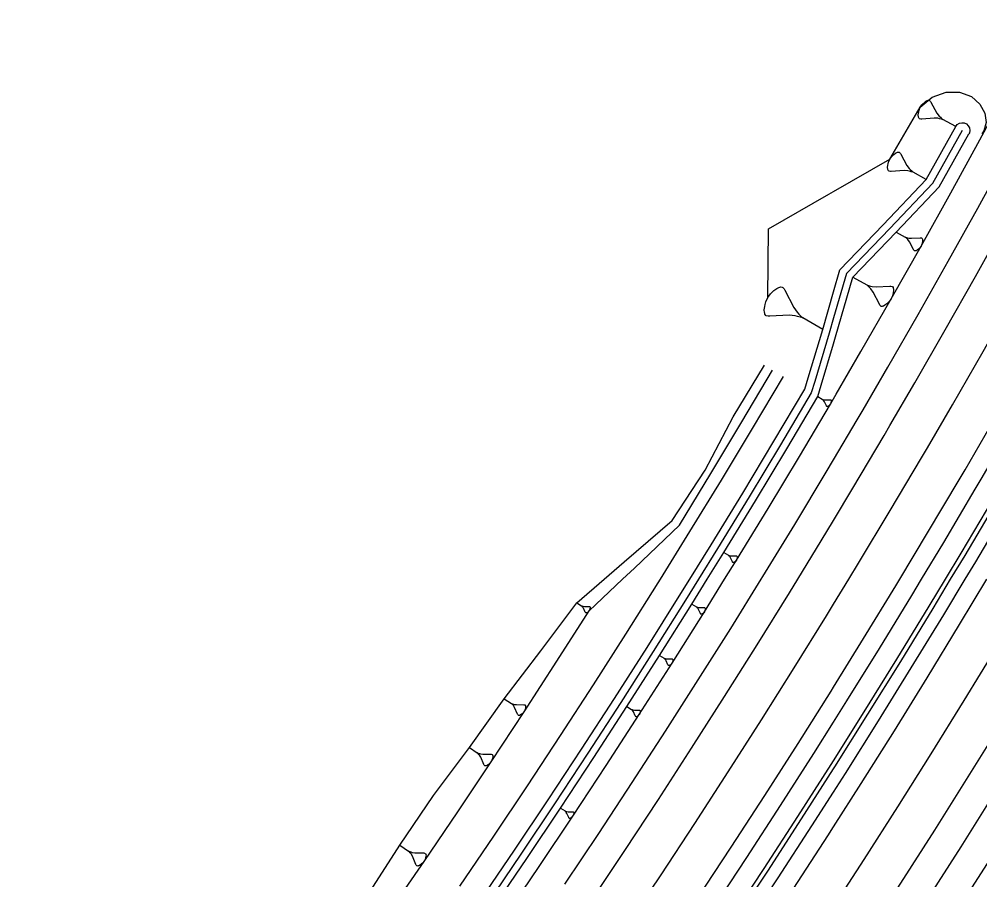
# Model space of a CAD drawing. Extents: x 386614 to 387594, y 803230 to 804419.
# Drawn here: x 387034.6 to 387111.8, y 803675.8 to 803745 of the extents above; entities that cross this region are included whole.
import ezdxf

# ---------------------------------------------------------------- set-up
doc = ezdxf.new("R2010")
doc.units = 0
doc.layers.get('0').update_dxf_attribs({"linetype": 'CONTINUOUS'})

msp = doc.modelspace()

# ---------------------------------------------------------------- linework, layer by layer
at = {"color": 7}
for p, q in [((387106.9581, 803737.9015), (387107.0999, 803738.092)), ((387107.0999, 803738.092), (387107.1935, 803738.1939)), ((387107.1935, 803738.1939), (387107.2711, 803738.2664)), ((387107.2711, 803738.2664), (387107.4103, 803738.3818)), ((387107.4103, 803738.3818), (387107.5174, 803738.4382)), ((387107.5174, 803738.4382), (387107.563, 803738.4517)), ((387107.563, 803738.4517), (387107.6085, 803738.4651)), ((387107.6085, 803738.4651), (387107.6835, 803738.4626)), ((387107.6835, 803738.4626), (387107.713, 803738.4465)), ((387107.713, 803738.4465), (387107.7855, 803738.3689)), ((387107.7855, 803738.3689), (387107.8285, 803738.3074)), ((387107.8285, 803738.3074), (387108.3094, 803737.4344)), ((387106.8009, 803737.2608), (387106.8221, 803737.4404)), ((387106.8118, 803737.1403), (387106.8009, 803737.2608)), ((387106.8221, 803737.4404), (387106.8407, 803737.5449)), ((387106.8407, 803737.5449), (387106.8754, 803737.679)), ((387106.8754, 803737.679), (387106.9581, 803737.9015)), ((387108.3094, 803737.4344), (387108.4812, 803737.1882)), ((387106.8253, 803737.0947), (387106.8118, 803737.1403)), ((387106.8387, 803737.0492), (387106.8253, 803737.0947)), ((387106.8817, 803736.9876), (387106.8387, 803737.0492)), ((387106.9112, 803736.9716), (387106.8817, 803736.9876)), ((387107.0157, 803736.953), (387106.9112, 803736.9716)), ((387107.0908, 803736.9504), (387107.0157, 803736.953)), ((387108.0848, 803737.0215), (387107.0908, 803736.9504)), ((387108.385, 803737.0112), (387108.0848, 803737.0215)), ((387108.519, 803736.9765), (387108.385, 803737.0112)), ((387108.4812, 803737.1882), (387108.5832, 803737.0945)), ((387108.653, 803736.9419), (387108.519, 803736.9765)), ((387108.5832, 803737.0945), (387108.6851, 803737.0009)), ((387108.7871, 803736.9072), (387108.653, 803736.9419)), ((387108.6851, 803737.0009), (387108.7871, 803736.9072)), ((387109.8195, 803736.3459), (387108.7871, 803736.9072)), ((387104.8369, 803734.0942), (387104.9807, 803734.2118)), ((387104.9807, 803734.2118), (387105.0912, 803734.2691)), ((387105.0912, 803734.2691), (387105.1381, 803734.2826)), ((387105.1381, 803734.2826), (387105.185, 803734.2961)), ((387105.185, 803734.2961), (387105.2621, 803734.2929)), ((387105.2621, 803734.2929), (387105.2923, 803734.2762)), ((387105.2923, 803734.2762), (387105.3662, 803734.196)), ((387105.3662, 803734.196), (387105.4099, 803734.1324)), ((387104.3895, 803733.3557), (387104.4261, 803733.4932)), ((387104.4261, 803733.4932), (387104.5127, 803733.7213)), ((387104.5127, 803733.7213), (387104.6597, 803733.9161)), ((387104.6597, 803733.9161), (387104.7566, 803734.0202)), ((387104.7566, 803734.0202), (387104.8369, 803734.0942)), ((387105.4099, 803734.1324), (387105.8981, 803733.232)), ((387104.3467, 803733.064), (387104.3697, 803733.2484)), ((387104.357, 803732.94), (387104.3467, 803733.064)), ((387104.3705, 803732.8931), (387104.357, 803732.94)), ((387104.3697, 803733.2484), (387104.3895, 803733.3557)), ((387104.3841, 803732.8463), (387104.3705, 803732.8931)), ((387104.4278, 803732.7827), (387104.3841, 803732.8463)), ((387104.458, 803732.766), (387104.4278, 803732.7827)), ((387104.5653, 803732.7461), (387104.458, 803732.766)), ((387104.6424, 803732.743), (387104.5653, 803732.7461)), ((387105.6645, 803732.8091), (387104.6424, 803732.743)), ((387105.9729, 803732.7964), (387105.6645, 803732.8091)), ((387105.8981, 803733.232), (387106.073, 803732.9777)), ((387106.1104, 803732.7599), (387105.9729, 803732.7964)), ((387106.073, 803732.9777), (387106.1771, 803732.8807)), ((387106.2479, 803732.7234), (387106.1104, 803732.7599)), ((387106.1771, 803732.8807), (387106.2812, 803732.7838)), ((387106.3854, 803732.6868), (387106.2479, 803732.7234)), ((387106.2812, 803732.7838), (387106.3854, 803732.6868)), ((387107.4425, 803732.1028), (387106.3854, 803732.6868)), ((387094.7114, 803722.6176), (387094.777, 803728.1285)), ((387105.04, 803727.8745), (387105.7606, 803727.4701)), ((387105.7606, 803727.4701), (387105.8545, 803727.4444)), ((387105.8314, 803727.4032), (387105.7606, 803727.4701)), ((387105.9022, 803727.3364), (387105.8314, 803727.4032)), ((387105.8545, 803727.4444), (387105.9484, 803727.4188)), ((387105.973, 803727.2696), (387105.9022, 803727.3364)), ((387105.9484, 803727.4188), (387106.0424, 803727.3931)), ((387106.0915, 803727.0948), (387105.973, 803727.2696)), ((387106.0424, 803727.3931), (387106.2533, 803727.3831)), ((387106.2533, 803727.3831), (387106.9529, 803727.4236)), ((387106.9529, 803727.4236), (387107.0057, 803727.4211)), ((387107.0057, 803727.4211), (387107.079, 803727.407)), ((387107.079, 803727.407), (387107.0996, 803727.3954)), ((387107.0996, 803727.3954), (387107.1292, 803727.3517)), ((387107.1292, 803727.3517), (387107.1383, 803727.3196)), ((387107.1538, 803727.2025), (387107.1372, 803727.0765)), ((387107.1383, 803727.3196), (387107.1473, 803727.2874)), ((387107.1473, 803727.2874), (387107.1538, 803727.2025)), ((387106.4214, 803726.4765), (387106.0915, 803727.0948)), ((387106.451, 803726.4328), (387106.4214, 803726.4765)), ((387106.5012, 803726.3775), (387106.451, 803726.4328)), ((387106.7147, 803726.4201), (387106.6388, 803726.3815)), ((387106.8136, 803726.5), (387106.7147, 803726.4201)), ((387106.8689, 803726.5502), (387106.8136, 803726.5)), ((387106.9357, 803726.621), (387106.8689, 803726.5502)), ((387107.0372, 803726.7536), (387106.9357, 803726.621)), ((387107.0975, 803726.9092), (387107.0372, 803726.7536)), ((387107.1231, 803727.0032), (387107.0975, 803726.9092)), ((387107.1372, 803727.0765), (387107.1231, 803727.0032)), ((387106.5218, 803726.3659), (387106.5012, 803726.3775)), ((387106.5745, 803726.3634), (387106.5218, 803726.3659)), ((387106.6067, 803726.3725), (387106.5745, 803726.3634)), ((387106.6388, 803726.3815), (387106.6067, 803726.3725)), ((387101.0396, 803724.5577), (387100, 803720.9778)), ((387101.5608, 803724.2605), (387102.6701, 803723.628)), ((387101.5608, 803724.2605), (387102.6701, 803723.628)), ((387095.2171, 803723.1759), (387095.44, 803723.3507)), ((387095.44, 803723.3507), (387095.6101, 803723.4346)), ((387095.6101, 803723.4346), (387095.682, 803723.4537)), ((387095.682, 803723.4537), (387095.7539, 803723.4729)), ((387095.7539, 803723.4729), (387095.8713, 803723.4657)), ((387095.8713, 803723.4657), (387095.9168, 803723.4393)), ((387095.9168, 803723.4393), (387096.027, 803723.3147)), ((387102.6701, 803723.628), (387102.8149, 803723.5874)), ((387102.7788, 803723.524), (387102.6701, 803723.628)), ((387102.6701, 803723.628), (387102.8149, 803723.5874)), ((387102.7788, 803723.524), (387102.6701, 803723.628)), ((387102.8875, 803723.42), (387102.7788, 803723.524)), ((387102.8875, 803723.42), (387102.7788, 803723.524)), ((387102.8149, 803723.5874), (387102.9598, 803723.5468)), ((387102.8149, 803723.5874), (387102.9598, 803723.5468)), ((387102.9962, 803723.316), (387102.8875, 803723.42)), ((387102.9962, 803723.316), (387102.8875, 803723.42)), ((387102.9598, 803723.5468), (387103.1046, 803723.5062)), ((387102.9598, 803723.5468), (387103.1046, 803723.5062)), ((387103.1046, 803723.5062), (387103.4305, 803723.4884)), ((387103.1046, 803723.5062), (387103.4305, 803723.4884)), ((387103.4305, 803723.4884), (387104.512, 803723.5437)), ((387103.4305, 803723.4884), (387104.512, 803723.5437)), ((387104.512, 803723.5437), (387104.5934, 803723.5393)), ((387104.512, 803723.5437), (387104.5934, 803723.5393)), ((387104.5934, 803723.5393), (387104.7066, 803723.5168)), ((387104.5934, 803723.5393), (387104.7066, 803723.5168)), ((387104.7066, 803723.5168), (387104.7383, 803723.4987)), ((387104.7066, 803723.5168), (387104.7383, 803723.4987)), ((387104.7383, 803723.4987), (387104.7836, 803723.4308)), ((387104.7383, 803723.4987), (387104.7836, 803723.4308)), ((387104.7836, 803723.4308), (387104.7972, 803723.3811)), ((387104.7836, 803723.4308), (387104.7972, 803723.3811)), ((387104.7972, 803723.3811), (387104.8108, 803723.3313)), ((387104.7972, 803723.3811), (387104.8108, 803723.3313)), ((387104.8108, 803723.3313), (387104.82, 803723.2001)), ((387104.8108, 803723.3313), (387104.82, 803723.2001)), ((387094.5724, 803722.2726), (387094.7114, 803722.6176)), ((387094.7114, 803722.6176), (387094.9415, 803722.9099)), ((387094.9415, 803722.9099), (387095.0925, 803723.0657)), ((387095.0925, 803723.0657), (387095.2171, 803723.1759)), ((387096.027, 803723.3147), (387096.0917, 803723.2164)), ((387096.0917, 803723.2164), (387096.8079, 803721.829)), ((387103.1775, 803723.0447), (387102.9962, 803723.316)), ((387103.1775, 803723.0447), (387102.9962, 803723.316)), ((387103.6807, 803722.0858), (387103.1775, 803723.0447)), ((387103.6807, 803722.0858), (387103.1775, 803723.0447)), ((387104.7299, 803722.7475), (387104.6351, 803722.5076)), ((387104.7299, 803722.7475), (387104.6351, 803722.5076)), ((387104.7705, 803722.8923), (387104.7299, 803722.7475)), ((387104.7705, 803722.8923), (387104.7299, 803722.7475)), ((387104.793, 803723.0055), (387104.7705, 803722.8923)), ((387104.793, 803723.0055), (387104.7705, 803722.8923)), ((387104.82, 803723.2001), (387104.793, 803723.0055)), ((387104.82, 803723.2001), (387104.793, 803723.0055)), ((387094.4381, 803721.6209), (387094.4789, 803721.9012)), ((387094.4789, 803721.9012), (387094.5125, 803722.0642)), ((387094.5125, 803722.0642), (387094.5724, 803722.2726)), ((387096.8079, 803721.829), (387097.0666, 803721.436)), ((387103.726, 803722.018), (387103.6807, 803722.0858)), ((387103.726, 803722.018), (387103.6807, 803722.0858)), ((387103.803, 803721.9321), (387103.726, 803722.018)), ((387103.803, 803721.9321), (387103.726, 803722.018)), ((387103.8347, 803721.914), (387103.803, 803721.9321)), ((387103.8347, 803721.914), (387103.803, 803721.9321)), ((387103.9162, 803721.9095), (387103.8347, 803721.914)), ((387103.9162, 803721.9095), (387103.8347, 803721.914)), ((387103.9659, 803721.9232), (387103.9162, 803721.9095)), ((387103.9659, 803721.9232), (387103.9162, 803721.9095)), ((387104.0157, 803721.9368), (387103.9659, 803721.9232)), ((387104.0157, 803721.9368), (387103.9659, 803721.9232)), ((387104.1333, 803721.9957), (387104.0157, 803721.9368)), ((387104.1333, 803721.9957), (387104.0157, 803721.9368)), ((387104.287, 803722.1181), (387104.1333, 803721.9957)), ((387104.287, 803722.1181), (387104.1333, 803721.9957)), ((387104.3729, 803722.1951), (387104.287, 803722.1181)), ((387104.3729, 803722.1951), (387104.287, 803722.1181)), ((387104.4769, 803722.3038), (387104.3729, 803722.1951)), ((387104.4769, 803722.3038), (387104.3729, 803722.1951)), ((387104.6351, 803722.5076), (387104.4769, 803722.3038)), ((387104.6351, 803722.5076), (387104.4769, 803722.3038)), ((387094.45, 803721.4316), (387094.4381, 803721.6209)), ((387094.4692, 803721.3597), (387094.45, 803721.4316)), ((387094.4884, 803721.2878), (387094.4692, 803721.3597)), ((387094.553, 803721.1896), (387094.4884, 803721.2878)), ((387094.5986, 803721.1632), (387094.553, 803721.1896)), ((387094.7615, 803721.1297), (387094.5986, 803721.1632)), ((387094.8789, 803721.1224), (387094.7615, 803721.1297)), ((387096.4388, 803721.1917), (387094.8789, 803721.1224)), ((387096.9084, 803721.1628), (387096.4388, 803721.1917)), ((387097.1169, 803721.1029), (387096.9084, 803721.1628)), ((387097.0666, 803721.436), (387097.2223, 803721.285)), ((387097.3253, 803721.043), (387097.1169, 803721.1029)), ((387097.2223, 803721.285), (387097.378, 803721.134)), ((387097.5338, 803720.983), (387097.3253, 803721.043)), ((387097.378, 803721.134), (387097.5338, 803720.983)), ((387099.127, 803720.0602), (387097.5338, 803720.983)), ((387098.728, 803714.6631), (387099.095, 803714.4472)), ((387099.095, 803714.4472), (387099.1431, 803714.433)), ((387099.1308, 803714.412), (387099.095, 803714.4472)), ((387099.1666, 803714.3769), (387099.1308, 803714.412)), ((387099.1431, 803714.433), (387099.1912, 803714.4188)), ((387099.2023, 803714.3417), (387099.1666, 803714.3769)), ((387099.1912, 803714.4188), (387099.2394, 803714.4046)), ((387099.2616, 803714.2504), (387099.2023, 803714.3417)), ((387099.2394, 803714.4046), (387099.3479, 803714.3972)), ((387099.425, 803713.9284), (387099.2616, 803714.2504)), ((387099.3479, 803714.3972), (387099.7088, 803714.4108)), ((387099.7452, 803714.0647), (387099.6915, 803713.9975)), ((387099.7088, 803714.4108), (387099.7359, 803714.4089)), ((387099.7359, 803714.4089), (387099.7736, 803714.4009)), ((387099.7779, 803714.1443), (387099.7452, 803714.0647)), ((387099.7736, 803714.4009), (387099.7841, 803714.3947)), ((387099.7921, 803714.1924), (387099.7779, 803714.1443)), ((387099.7841, 803714.3947), (387099.7989, 803714.3719)), ((387099.8001, 803714.23), (387099.7921, 803714.1924)), ((387099.7989, 803714.3719), (387099.8032, 803714.3553)), ((387099.81, 803714.2948), (387099.8001, 803714.23)), ((387099.8032, 803714.3553), (387099.8075, 803714.3386)), ((387099.8075, 803714.3386), (387099.81, 803714.2948)), ((387099.4398, 803713.9056), (387099.425, 803713.9284)), ((387099.4651, 803713.8766), (387099.4398, 803713.9056)), ((387099.4756, 803713.8704), (387099.4651, 803713.8766)), ((387099.5028, 803713.8685), (387099.4756, 803713.8704)), ((387099.5194, 803713.8729), (387099.5028, 803713.8685)), ((387099.5361, 803713.8772), (387099.5194, 803713.8729)), ((387099.5756, 803713.8963), (387099.5361, 803713.8772)), ((387099.6274, 803713.9364), (387099.5756, 803713.8963)), ((387099.6564, 803713.9617), (387099.6274, 803713.9364)), ((387099.6915, 803713.9975), (387099.6564, 803713.9617)), ((387091.1929, 803702.1449), (387091.5554, 803701.9217)), ((387091.5554, 803701.9217), (387091.6032, 803701.9066)), ((387091.5905, 803701.8858), (387091.5554, 803701.9217)), ((387091.6255, 803701.85), (387091.5905, 803701.8858)), ((387091.6032, 803701.9066), (387091.651, 803701.8914)), ((387091.6606, 803701.8141), (387091.6255, 803701.85)), ((387091.651, 803701.8914), (387091.6988, 803701.8762)), ((387091.7179, 803701.7216), (387091.6606, 803701.8141)), ((387091.6988, 803701.8762), (387091.8072, 803701.8666)), ((387091.8748, 803701.3965), (387091.7179, 803701.7216)), ((387091.8072, 803701.8666), (387092.1682, 803701.8729)), ((387092.1682, 803701.8729), (387092.1953, 803701.8705)), ((387092.1953, 803701.8705), (387092.2327, 803701.8617)), ((387092.2327, 803701.8617), (387092.2431, 803701.8553)), ((387092.2431, 803701.8553), (387092.2574, 803701.8322)), ((387092.2669, 803701.7549), (387092.2558, 803701.6904)), ((387092.2574, 803701.8322), (387092.2614, 803701.8155)), ((387092.2614, 803701.8155), (387092.2654, 803701.7988)), ((387092.2654, 803701.7988), (387092.2669, 803701.7549)), ((387091.8891, 803701.3734), (387091.8748, 803701.3965)), ((387091.9138, 803701.3439), (387091.8891, 803701.3734)), ((387091.9242, 803701.3375), (387091.9138, 803701.3439)), ((387091.9513, 803701.3351), (387091.9242, 803701.3375)), ((387091.968, 803701.3391), (387091.9513, 803701.3351)), ((387091.9847, 803701.3431), (387091.968, 803701.3391)), ((387092.0246, 803701.3614), (387091.9847, 803701.3431)), ((387092.0772, 803701.4004), (387092.0246, 803701.3614)), ((387092.1067, 803701.4251), (387092.0772, 803701.4004)), ((387092.1425, 803701.4601), (387092.1067, 803701.4251)), ((387092.1975, 803701.5263), (387092.1425, 803701.4601)), ((387092.2318, 803701.6051), (387092.1975, 803701.5263)), ((387092.247, 803701.6529), (387092.2318, 803701.6051)), ((387092.2558, 803701.6904), (387092.247, 803701.6529)), ((387100, 803697.9932), (387101.2266, 803700)), ((387079.3897, 803698.0993), (387079.7443, 803697.8743)), ((387079.7443, 803697.8743), (387079.7912, 803697.8587)), ((387079.7784, 803697.8384), (387079.7443, 803697.8743)), ((387079.8125, 803697.8026), (387079.7784, 803697.8384)), ((387079.7912, 803697.8587), (387079.8382, 803697.8431)), ((387079.8382, 803697.8431), (387079.8851, 803697.8275)), ((387088.6251, 803698.0065), (387088.986, 803697.7808)), ((387079.8466, 803697.7667), (387079.8125, 803697.8026)), ((387079.9019, 803697.6748), (387079.8466, 803697.7667)), ((387079.8851, 803697.8275), (387079.9919, 803697.8166)), ((387080.0523, 803697.3519), (387079.9019, 803697.6748)), ((387079.9919, 803697.8166), (387080.348, 803697.8179)), ((387080.0661, 803697.3289), (387080.0523, 803697.3519)), ((387080.0901, 803697.2995), (387080.0661, 803697.3289)), ((387080.1002, 803697.2931), (387080.0901, 803697.2995)), ((387080.1269, 803697.2904), (387080.1002, 803697.2931)), ((387080.1435, 803697.2941), (387080.1269, 803697.2904)), ((387080.16, 803697.2978), (387080.1435, 803697.2941)), ((387080.1996, 803697.3153), (387080.16, 803697.2978)), ((387080.252, 803697.3531), (387080.1996, 803697.3153)), ((387080.2814, 803697.3771), (387080.252, 803697.3531)), ((387080.3173, 803697.4112), (387080.2814, 803697.3771)), ((387080.3724, 803697.4756), (387080.3173, 803697.4112)), ((387080.348, 803697.8179), (387080.3747, 803697.8152)), ((387080.4073, 803697.553), (387080.3724, 803697.4756)), ((387080.3747, 803697.8152), (387080.4116, 803697.8061)), ((387080.4229, 803697.5999), (387080.4073, 803697.553)), ((387080.4116, 803697.8061), (387080.4217, 803697.7996)), ((387080.4217, 803697.7996), (387080.4355, 803697.7766)), ((387080.432, 803697.6368), (387080.4229, 803697.5999)), ((387080.4439, 803697.7003), (387080.432, 803697.6368)), ((387080.4355, 803697.7766), (387080.4392, 803697.7601)), ((387080.4392, 803697.7601), (387080.4429, 803697.7435)), ((387080.4429, 803697.7435), (387080.4439, 803697.7003)), ((387088.986, 803697.7808), (387089.0337, 803697.7654)), ((387089.0208, 803697.7447), (387088.986, 803697.7808)), ((387089.0556, 803697.7086), (387089.0208, 803697.7447)), ((387089.0337, 803697.7654), (387089.0814, 803697.7499)), ((387089.0904, 803697.6725), (387089.0556, 803697.7086)), ((387089.0814, 803697.7499), (387089.1291, 803697.7344)), ((387089.1471, 803697.5797), (387089.0904, 803697.6725)), ((387089.1291, 803697.7344), (387089.2374, 803697.7241)), ((387089.3018, 803697.2535), (387089.1471, 803697.5797)), ((387089.2374, 803697.7241), (387089.5983, 803697.7279)), ((387089.3159, 803697.2303), (387089.3018, 803697.2535)), ((387089.3404, 803697.2007), (387089.3159, 803697.2303)), ((387089.3507, 803697.1942), (387089.3404, 803697.2007)), ((387089.3778, 803697.1916), (387089.3507, 803697.1942)), ((387089.3946, 803697.1955), (387089.3778, 803697.1916)), ((387089.4113, 803697.1994), (387089.3946, 803697.1955)), ((387089.4513, 803697.2174), (387089.4113, 803697.1994)), ((387089.5042, 803697.2561), (387089.4513, 803697.2174)), ((387089.5338, 803697.2806), (387089.5042, 803697.2561)), ((387089.5699, 803697.3154), (387089.5338, 803697.2806)), ((387089.6254, 803697.3811), (387089.5699, 803697.3154)), ((387089.5983, 803697.7279), (387089.6254, 803697.7253)), ((387089.6254, 803697.7253), (387089.6628, 803697.7163)), ((387089.6602, 803697.4597), (387089.6254, 803697.3811)), ((387089.6757, 803697.5074), (387089.6602, 803697.4597)), ((387089.6628, 803697.7163), (387089.6731, 803697.7098)), ((387089.6731, 803697.7098), (387089.6873, 803697.6866)), ((387089.6847, 803697.5448), (387089.6757, 803697.5074)), ((387089.6963, 803697.6093), (387089.6847, 803697.5448)), ((387089.6873, 803697.6866), (387089.6912, 803697.6699)), ((387089.6912, 803697.6699), (387089.695, 803697.6531)), ((387089.695, 803697.6531), (387089.6963, 803697.6093)), ((387086.0293, 803693.8855), (387086.3887, 803693.6574)), ((387086.3887, 803693.6574), (387086.4363, 803693.6416)), ((387086.4232, 803693.6211), (387086.3887, 803693.6574)), ((387086.4578, 803693.5847), (387086.4232, 803693.6211)), ((387086.4363, 803693.6416), (387086.4838, 803693.6258)), ((387086.4923, 803693.5484), (387086.4578, 803693.5847)), ((387086.4838, 803693.6258), (387086.5314, 803693.61)), ((387086.5484, 803693.4552), (387086.4923, 803693.5484)), ((387086.5314, 803693.61), (387086.6396, 803693.599)), ((387086.7008, 803693.128), (387086.5484, 803693.4552)), ((387086.6396, 803693.599), (387087.0006, 803693.6003)), ((387087.0252, 803693.2534), (387086.9694, 803693.188)), ((387087.0006, 803693.6003), (387087.0276, 803693.5976)), ((387087.0606, 803693.3318), (387087.0252, 803693.2534)), ((387087.0276, 803693.5976), (387087.0649, 803693.5883)), ((387087.0764, 803693.3794), (387087.0606, 803693.3318)), ((387087.0649, 803693.5883), (387087.0752, 803693.5818)), ((387087.0752, 803693.5818), (387087.0892, 803693.5585)), ((387087.0857, 803693.4167), (387087.0764, 803693.3794)), ((387087.0977, 803693.4811), (387087.0857, 803693.4167)), ((387087.0892, 803693.5585), (387087.093, 803693.5417)), ((387087.093, 803693.5417), (387087.0967, 803693.5249)), ((387087.0967, 803693.5249), (387087.0977, 803693.4811)), ((387086.7148, 803693.1047), (387086.7008, 803693.128)), ((387086.7391, 803693.0749), (387086.7148, 803693.1047)), ((387086.7494, 803693.0684), (387086.7391, 803693.0749)), ((387086.7764, 803693.0656), (387086.7494, 803693.0684)), ((387086.7932, 803693.0694), (387086.7764, 803693.0656)), ((387086.81, 803693.0731), (387086.7932, 803693.0694)), ((387086.8501, 803693.0909), (387086.81, 803693.0731)), ((387086.9032, 803693.1292), (387086.8501, 803693.0909)), ((387086.933, 803693.1535), (387086.9032, 803693.1292)), ((387086.9694, 803693.188), (387086.933, 803693.1535)), ((387073.5492, 803690.4072), (387074.1256, 803690.0304)), ((387074.1256, 803690.0304), (387074.2022, 803690.0038)), ((387074.1807, 803689.9708), (387074.1256, 803690.0304)), ((387074.2358, 803689.9113), (387074.1807, 803689.9708)), ((387074.2022, 803690.0038), (387074.2789, 803689.9772)), ((387074.2909, 803689.8518), (387074.2358, 803689.9113)), ((387074.2789, 803689.9772), (387074.3555, 803689.9506)), ((387074.3796, 803689.6997), (387074.2909, 803689.8518)), ((387074.3555, 803689.9506), (387074.5303, 803689.9303)), ((387074.619, 803689.1671), (387074.3796, 803689.6997)), ((387074.5303, 803689.9303), (387075.1143, 803689.9246)), ((387075.1466, 803689.3628), (387075.0548, 803689.2583)), ((387075.1143, 803689.9246), (387075.158, 803689.9196)), ((387075.2055, 803689.4889), (387075.1466, 803689.3628)), ((387075.158, 803689.9196), (387075.2182, 803689.9037)), ((387075.2321, 803689.5655), (387075.2055, 803689.4889)), ((387075.2182, 803689.9037), (387075.2347, 803689.893)), ((387075.248, 803689.6257), (387075.2321, 803689.5655)), ((387075.2347, 803689.893), (387075.2568, 803689.855)), ((387075.2689, 803689.7296), (387075.248, 803689.6257)), ((387075.2568, 803689.855), (387075.2625, 803689.8277)), ((387075.2625, 803689.8277), (387075.2682, 803689.8005)), ((387075.2682, 803689.8005), (387075.2689, 803689.7296)), ((387083.4058, 803689.7821), (387083.7635, 803689.5516)), ((387083.7635, 803689.5516), (387083.811, 803689.5355)), ((387083.7978, 803689.5151), (387083.7635, 803689.5516)), ((387083.8321, 803689.4785), (387083.7978, 803689.5151)), ((387083.811, 803689.5355), (387083.8585, 803689.5194)), ((387083.8664, 803689.4419), (387083.8321, 803689.4785)), ((387083.8585, 803689.5194), (387083.9059, 803689.5033)), ((387083.9219, 803689.3484), (387083.8664, 803689.4419)), ((387083.9059, 803689.5033), (387084.0141, 803689.4915)), ((387084.0721, 803689.0202), (387083.9219, 803689.3484)), ((387084.0141, 803689.4915), (387084.375, 803689.4904)), ((387084.375, 803689.4904), (387084.402, 803689.4875)), ((387084.402, 803689.4875), (387084.4392, 803689.4779)), ((387084.4392, 803689.4779), (387084.4495, 803689.4714)), ((387084.4495, 803689.4714), (387084.4633, 803689.448)), ((387084.4713, 803689.3705), (387084.4588, 803689.3062)), ((387084.4633, 803689.448), (387084.467, 803689.4312)), ((387084.467, 803689.4312), (387084.4706, 803689.4143)), ((387084.4706, 803689.4143), (387084.4713, 803689.3705)), ((387074.6412, 803689.1291), (387074.619, 803689.1671)), ((387074.6798, 803689.0803), (387074.6412, 803689.1291)), ((387074.6963, 803689.0695), (387074.6798, 803689.0803)), ((387074.74, 803689.0645), (387074.6963, 803689.0695)), ((387074.7673, 803689.0702), (387074.74, 803689.0645)), ((387074.7945, 803689.0759), (387074.7673, 803689.0702)), ((387074.8597, 803689.1037), (387074.7945, 803689.0759)), ((387074.9465, 803689.1645), (387074.8597, 803689.1037)), ((387074.9953, 803689.2032), (387074.9465, 803689.1645)), ((387075.0548, 803689.2583), (387074.9953, 803689.2032)), ((387084.0859, 803688.9968), (387084.0721, 803689.0202)), ((387084.11, 803688.9668), (387084.0859, 803688.9968)), ((387084.1202, 803688.9603), (387084.11, 803688.9668)), ((387084.1473, 803688.9573), (387084.1202, 803688.9603)), ((387084.1641, 803688.9609), (387084.1473, 803688.9573)), ((387084.1809, 803688.9646), (387084.1641, 803688.9609)), ((387084.2211, 803688.9821), (387084.1809, 803688.9646)), ((387084.2744, 803689.02), (387084.2211, 803688.9821)), ((387084.3044, 803689.0441), (387084.2744, 803689.02)), ((387084.341, 803689.0784), (387084.3044, 803689.0441)), ((387084.3973, 803689.1434), (387084.341, 803689.0784)), ((387084.4332, 803689.2215), (387084.3973, 803689.1434)), ((387084.4493, 803689.269), (387084.4332, 803689.2215)), ((387084.4588, 803689.3062), (387084.4493, 803689.269)), ((387070.7544, 803686.4864), (387071.3817, 803686.0702)), ((387071.3817, 803686.0702), (387071.4652, 803686.0406)), ((387071.4415, 803686.0048), (387071.3817, 803686.0702)), ((387071.5012, 803685.9393), (387071.4415, 803686.0048)), ((387071.4652, 803686.0406), (387071.5488, 803686.011)), ((387071.561, 803685.8738), (387071.5012, 803685.9393)), ((387071.5488, 803686.011), (387071.6324, 803685.9813)), ((387071.6569, 803685.707), (387071.561, 803685.8738)), ((387071.6324, 803685.9813), (387071.8233, 803685.9579)), ((387071.9146, 803685.123), (387071.6569, 803685.707)), ((387071.8233, 803685.9579), (387072.4616, 803685.9474)), ((387072.4616, 803685.9474), (387072.5093, 803685.9415)), ((387072.5093, 803685.9415), (387072.575, 803685.9238)), ((387072.5877, 803685.554), (387072.5581, 803685.4704)), ((387072.575, 803685.9238), (387072.5929, 803685.9119)), ((387072.6055, 803685.6196), (387072.5877, 803685.554)), ((387072.5929, 803685.9119), (387072.6168, 803685.8702)), ((387072.6291, 803685.733), (387072.6055, 803685.6196)), ((387072.6168, 803685.8702), (387072.6229, 803685.8404)), ((387072.6229, 803685.8404), (387072.6289, 803685.8106)), ((387072.6289, 803685.8106), (387072.6291, 803685.733)), ((387071.9386, 803685.0813), (387071.9146, 803685.123)), ((387071.9805, 803685.0277), (387071.9386, 803685.0813)), ((387071.9984, 803685.0158), (387071.9805, 803685.0277)), ((387072.0461, 803685.01), (387071.9984, 803685.0158)), ((387072.0759, 803685.016), (387072.0461, 803685.01)), ((387072.1057, 803685.022), (387072.0759, 803685.016)), ((387072.1773, 803685.052), (387072.1057, 803685.022)), ((387072.2726, 803685.1178), (387072.1773, 803685.052)), ((387072.3261, 803685.1597), (387072.2726, 803685.1178)), ((387072.3916, 803685.2195), (387072.3261, 803685.1597)), ((387072.4928, 803685.3331), (387072.3916, 803685.2195)), ((387072.5581, 803685.4704), (387072.4928, 803685.3331)), ((387078.0758, 803681.629), (387078.4303, 803681.3937)), ((387078.4303, 803681.3937), (387078.4776, 803681.377)), ((387078.4641, 803681.3567), (387078.4303, 803681.3937)), ((387078.4979, 803681.3197), (387078.4641, 803681.3567)), ((387078.4776, 803681.377), (387078.5248, 803681.3602)), ((387078.5317, 803681.2827), (387078.4979, 803681.3197)), ((387078.5248, 803681.3602), (387078.572, 803681.3435)), ((387078.5859, 803681.1884), (387078.5317, 803681.2827)), ((387078.572, 803681.3435), (387078.68, 803681.3302)), ((387078.7316, 803680.8583), (387078.5859, 803681.1884)), ((387078.68, 803681.3302), (387079.0407, 803681.3243)), ((387078.7451, 803680.8347), (387078.7316, 803680.8583)), ((387078.9339, 803680.8554), (387078.88, 803680.8182)), ((387078.9642, 803680.8791), (387078.9339, 803680.8554)), ((387079.0012, 803680.9129), (387078.9642, 803680.8791)), ((387079.0584, 803680.977), (387079.0012, 803680.9129)), ((387079.0407, 803681.3243), (387079.0677, 803681.321)), ((387079.0953, 803681.0547), (387079.0584, 803680.977)), ((387079.0677, 803681.321), (387079.1048, 803681.3109)), ((387079.112, 803681.1019), (387079.0953, 803681.0547)), ((387079.1048, 803681.3109), (387079.115, 803681.3042)), ((387079.1221, 803681.139), (387079.112, 803681.1019)), ((387079.115, 803681.3042), (387079.1285, 803681.2807)), ((387079.1354, 803681.2031), (387079.1221, 803681.139)), ((387079.1285, 803681.2807), (387079.1319, 803681.2638)), ((387079.1319, 803681.2638), (387079.1353, 803681.247)), ((387079.1353, 803681.247), (387079.1354, 803681.2031)), ((387078.7688, 803680.8044), (387078.7451, 803680.8347)), ((387078.7789, 803680.7977), (387078.7688, 803680.8044)), ((387078.8059, 803680.7944), (387078.7789, 803680.7977)), ((387078.8228, 803680.7978), (387078.8059, 803680.7944)), ((387078.8396, 803680.8012), (387078.8228, 803680.7978)), ((387078.88, 803680.8182), (387078.8396, 803680.8012)), ((387065.1674, 803678.6504), (387065.8661, 803678.1732)), ((387065.8661, 803678.1732), (387065.9596, 803678.1386)), ((387065.9323, 803678.0987), (387065.8661, 803678.1732)), ((387065.9985, 803678.0242), (387065.9323, 803678.0987)), ((387065.9596, 803678.1386), (387066.053, 803678.104)), ((387066.0647, 803677.9497), (387065.9985, 803678.0242)), ((387066.053, 803678.104), (387066.1465, 803678.0695)), ((387066.1699, 803677.7608), (387066.0647, 803677.9497)), ((387066.1465, 803678.0695), (387066.3607, 803678.0402)), ((387066.4507, 803677.1005), (387066.1699, 803677.7608)), ((387066.3607, 803678.0402), (387067.0779, 803678.0187)), ((387067.0779, 803678.0187), (387067.1315, 803678.0114)), ((387067.1315, 803678.0114), (387067.205, 803677.9905)), ((387067.205, 803677.9905), (387067.225, 803677.9768)), ((387067.225, 803677.9768), (387067.2513, 803677.9296)), ((387067.2629, 803677.7752), (387067.2347, 803677.6482)), ((387067.2513, 803677.9296), (387067.2576, 803677.896)), ((387067.2576, 803677.896), (387067.2639, 803677.8624)), ((387067.2639, 803677.8624), (387067.2629, 803677.7752)), ((387066.477, 803677.0533), (387066.4507, 803677.1005)), ((387066.5232, 803676.9924), (387066.477, 803677.0533)), ((387066.5432, 803676.9788), (387066.5232, 803676.9924)), ((387066.664, 803676.9841), (387066.6304, 803676.9778)), ((387066.7448, 803677.0167), (387066.664, 803676.9841)), ((387066.8529, 803677.0893), (387066.7448, 803677.0167)), ((387066.9138, 803677.1355), (387066.8529, 803677.0893)), ((387066.9883, 803677.2017), (387066.9138, 803677.1355)), ((387067.1037, 803677.3278), (387066.9883, 803677.2017)), ((387067.1792, 803677.4812), (387067.1037, 803677.3278)), ((387067.2137, 803677.5747), (387067.1792, 803677.4812)), ((387067.2347, 803677.6482), (387067.2137, 803677.5747)), ((387066.5968, 803676.9715), (387066.5432, 803676.9788)), ((387066.6304, 803676.9778), (387066.5968, 803676.9715))]:
    msp.add_line(p, q, dxfattribs=at)
at = {"color": 1}
msp.add_line((387100, 803723.0686), (387100.5184, 803724.8549), dxfattribs=at)
at = {"color": 1, "linetype": 'CONTINUOUS'}
for points in [[(387100, 803714.4985), (387100.2143, 803714.8633), (387102.2044, 803718.2779), (387104.6351, 803722.5076), (387107.0372, 803726.7536), (387109.4105, 803731.0157), (387111.755, 803735.2938), (387114.0705, 803739.5876), (387116.3569, 803743.897), (387118.6142, 803748.2217)], [(387109.0003, 803700), (387110.2637, 803702.0988), (387112.8035, 803706.3833), (387113.2824, 803707.1987), (387115.3143, 803710.6849), (387117.796, 803715.0033), (387120.2485, 803719.3384), (387122.6716, 803723.69), (387125.0653, 803728.0579), (387127.4293, 803732.4418), (387129.7638, 803736.8416), (387132.0684, 803741.2571), (387132.7583, 803742.5932), (387134.3431, 803745.688)], [(387109.4088, 803700), (387110.5641, 803701.9193), (387113.1052, 803706.2059), (387113.5843, 803707.0216), (387115.6172, 803710.5095), (387118.1001, 803714.83), (387120.5537, 803719.1671), (387122.978, 803723.5208), (387125.3727, 803727.8907), (387127.738, 803732.2767), (387130.0735, 803736.6786), (387132.3792, 803741.0962), (387133.0695, 803742.4329), (387134.655, 803745.5292)], [(387109.8201, 803736.346), (387109.943, 803736.5026), (387110.1103, 803736.6104), (387110.3038, 803736.6574), (387110.502, 803736.6386), (387110.6831, 803736.556), (387110.8272, 803736.4187), (387110.9185, 803736.2418), (387110.9468, 803736.0447), (387110.9092, 803735.8493), (387110.8743, 803735.7728)], [(387100.5184, 803724.8549), (387103.9935, 803728.4619), (387107.4425, 803732.1028), (387109.8195, 803736.3459)], [(387088.4498, 803700), (387090.1712, 803702.7742), (387092.7068, 803706.923), (387095.2143, 803711.0888), (387097.6936, 803715.2715), (387097.9689, 803716.1802), (387099.127, 803720.0602), (387100, 803723.0686)], [(387086.0961, 803700), (387088.4682, 803703.823), (387090.9968, 803707.9602), (387093.4973, 803712.1145), (387095.9698, 803716.2856)], [(387091.2505, 803700), (387092.1975, 803701.5263), (387094.7416, 803705.6887), (387097.2576, 803709.8683), (387099.7452, 803714.0647), (387100, 803714.4985)], [(387069.9937, 803675.3536), (387072.7151, 803679.3667), (387075.4093, 803683.3981), (387078.0761, 803687.4476), (387080.7156, 803691.515), (387083.3275, 803695.6002), (387085.9117, 803699.7029), (387086.0961, 803700)], [(387071.6452, 803674.2255), (387074.3741, 803678.2498), (387077.0758, 803682.2924), (387079.7501, 803686.3532), (387082.3969, 803690.4319), (387085.0161, 803694.5285), (387087.6076, 803698.6426), (387088.4498, 803700)], [(387073.6096, 803672.8836), (387076.3477, 803676.9211), (387079.0584, 803680.977), (387081.7416, 803685.0512), (387084.3973, 803689.1434), (387087.0252, 803693.2534), (387089.6254, 803697.3811), (387091.2505, 803700)], [(387100, 803658.3483), (387101.2335, 803660.1671), (387104.0568, 803664.3916), (387106.8516, 803668.635), (387109.6176, 803672.8972), (387112.3547, 803677.178), (387115.0629, 803681.4772), (387117.7419, 803685.7946), (387120.3918, 803690.13), (387123.0122, 803694.4833), (387125.6032, 803698.8541), (387126.0918, 803699.6858), (387126.2749, 803700)], [(387100, 803684.7724), (387100.1121, 803684.9478), (387102.7681, 803689.1641), (387105.3955, 803693.3983), (387107.9942, 803697.6501), (387109.4088, 803700)], [(387100, 803685.4264), (387102.4713, 803689.3496), (387105.0975, 803693.5818), (387107.695, 803697.8316), (387109.0003, 803700)], [(387036.7648, 803600), (387037.7025, 803601.0893), (387040.9265, 803604.8858), (387044.1248, 803608.7041), (387047.2971, 803612.5438), (387050.4435, 803616.4049), (387053.5637, 803620.2872), (387056.6576, 803624.1905), (387059.7251, 803628.1145), (387062.7659, 803632.0593), (387065.7801, 803636.0244), (387068.7674, 803640.0099), (387071.7277, 803644.0154), (387074.6608, 803648.0409), (387077.5667, 803652.0861), (387080.4452, 803656.1508), (387083.2962, 803660.2349), (387086.1195, 803664.3381), (387088.915, 803668.4604), (387091.6826, 803672.6014), (387094.4221, 803676.761), (387097.1335, 803680.9391), (387099.8166, 803685.1353), (387100, 803685.4264)], [(387037.2266, 803600), (387037.9686, 803600.8618), (387041.1941, 803604.6602), (387044.3938, 803608.4802), (387047.5677, 803612.3218), (387050.7156, 803616.1847), (387053.8373, 803620.0689), (387056.9326, 803623.974), (387060.0015, 803627.8999), (387063.0439, 803631.8465), (387066.0594, 803635.8136), (387069.0481, 803639.8009), (387072.0098, 803643.8084), (387074.9444, 803647.8357), (387077.8517, 803651.8828), (387080.7315, 803655.9495), (387083.5838, 803660.0355), (387086.4085, 803664.1407), (387089.2053, 803668.2649), (387091.9742, 803672.4079), (387094.7151, 803676.5695), (387097.4278, 803680.7495), (387100, 803684.7724)]]:
    msp.add_lwpolyline(points, dxfattribs=at)
at = {"color": 2, "linetype": 'CONTINUOUS'}
for points in [[(387100, 803709.5919), (387101.9, 803712.7972), (387102.3707, 803713.5985), (387104.3678, 803717.0249), (387106.8069, 803721.2692), (387109.2173, 803725.5299), (387111.5988, 803729.8068), (387113.9514, 803734.0997), (387116.2749, 803738.4084), (387118.5692, 803742.7327), (387120.8343, 803747.0724)], [(387107.0744, 803700), (387108.8472, 803702.945), (387111.3813, 803707.2199), (387111.8591, 803708.0334), (387113.8865, 803711.5119), (387116.3626, 803715.8206), (387118.8096, 803720.146), (387121.2273, 803724.4879), (387123.6156, 803728.8459), (387125.9744, 803733.2201), (387128.3036, 803737.61), (387130.6031, 803742.0156), (387131.2915, 803743.3487), (387132.8727, 803746.4366)], [(387110.576, 803700), (387111.4226, 803701.4065), (387113.9671, 803705.6989), (387114.4469, 803706.5157), (387116.4825, 803710.0083), (387118.9688, 803714.3346), (387121.4257, 803718.6777), (387123.8533, 803723.0372), (387126.2513, 803727.4131), (387128.6197, 803731.805), (387130.9584, 803736.2129), (387133.2673, 803740.6364), (387133.9585, 803741.975), (387135.5462, 803745.0755)], [(387094.1926, 803700), (387094.3262, 803700.2153), (387096.8792, 803704.3922), (387099.4038, 803708.5862), (387100, 803709.5919)], [(387078.4215, 803675.525), (387081.1416, 803679.5949), (387083.8341, 803683.6832), (387086.499, 803687.7895), (387089.136, 803691.9138), (387091.7452, 803696.0558), (387094.1926, 803700)], [(387100, 803662.8207), (387101.9736, 803665.7737), (387104.7591, 803670.003), (387107.5159, 803674.2511), (387110.2439, 803678.5176), (387112.9431, 803682.8026), (387115.6132, 803687.1056), (387118.2542, 803691.4266), (387120.866, 803695.7653), (387123.3763, 803700)], [(387100, 803682.9161), (387100.9565, 803684.4119), (387103.616, 803688.634), (387106.247, 803692.8739), (387108.8492, 803697.1314), (387110.576, 803700)], [(387100, 803688.5222), (387101.0722, 803690.2244), (387103.6925, 803694.447), (387106.2842, 803698.6873), (387107.0744, 803700)], [(387034.5876, 803600), (387036.4485, 803602.1616), (387039.6652, 803605.9496), (387042.8563, 803609.7593), (387046.0216, 803613.5904), (387049.1609, 803617.4429), (387052.2741, 803621.3165), (387055.3611, 803625.211), (387058.4217, 803629.1263), (387061.4557, 803633.0622), (387064.4631, 803637.0185), (387067.4437, 803640.995), (387070.3974, 803644.9916), (387073.324, 803649.0081), (387076.2234, 803653.0442), (387079.0954, 803657.0998), (387081.94, 803661.1748), (387084.757, 803665.2688), (387087.5463, 803669.3818), (387090.3077, 803673.5136), (387093.0411, 803677.6639), (387095.7464, 803681.8326), (387098.4235, 803686.0195), (387100, 803688.5222)], [(387038.5461, 803600), (387038.7286, 803600.212), (387041.9585, 803604.0155), (387045.1626, 803607.8407), (387048.3408, 803611.6875), (387051.4929, 803615.5557), (387054.6188, 803619.445), (387057.7184, 803623.3555), (387060.7915, 803627.2867), (387063.8379, 803631.2387), (387066.8576, 803635.2111), (387069.8503, 803639.2039), (387072.816, 803643.2167), (387075.7546, 803647.2496), (387078.6658, 803651.3022), (387081.5496, 803655.3743), (387084.4057, 803659.4659), (387087.2342, 803663.5766), (387090.0349, 803667.7064), (387092.8075, 803671.855), (387095.5521, 803676.0223), (387098.2684, 803680.208), (387100, 803682.9161)]]:
    msp.add_lwpolyline(points, dxfattribs=at)
at = {"color": 7, "linetype": 'CONTINUOUS'}
for points in [[(387105.3236, 803700), (387107.5594, 803703.7143), (387110.0884, 803707.9805), (387110.5653, 803708.7923), (387112.5885, 803712.2636), (387115.0596, 803716.5636), (387117.5016, 803720.8802), (387119.9143, 803725.2132), (387122.2978, 803729.5624), (387124.6518, 803733.9276), (387126.9762, 803738.3086), (387129.271, 803742.7052), (387129.9579, 803744.0356), (387131.536, 803747.1172)], [(387100, 803704.7291), (387101.55, 803707.3041), (387104.0549, 803711.5296), (387104.5272, 803712.3337), (387106.5311, 803715.7719), (387108.9786, 803720.0309), (387111.3973, 803724.3063), (387113.7871, 803728.598), (387116.1478, 803732.9057), (387118.4793, 803737.2293), (387120.7816, 803741.5685), (387123.0545, 803745.9231)], [(387101.2266, 803700), (387102.0092, 803701.2804), (387104.5547, 803705.5092), (387107.0716, 803709.755), (387107.5462, 803710.563), (387109.5598, 803714.0178), (387112.0191, 803718.2973), (387114.4495, 803722.5933), (387116.8507, 803726.9056), (387119.2228, 803731.234), (387121.5655, 803735.5784), (387123.8789, 803739.9385), (387126.1627, 803744.3141), (387126.8464, 803745.6382)], [(387100, 803731.1243), (387104.5127, 803733.7213), (387106.9581, 803737.9015)], [(387101.0396, 803724.5577), (387104.5168, 803728.1682), (387107.9677, 803731.8127), (387110.3467, 803736.0594)], [(387101.5608, 803724.2605), (387105.04, 803727.8745), (387108.4929, 803731.5226), (387110.8738, 803735.7728)], [(387094.777, 803728.1285), (387099.6297, 803730.9112), (387100, 803731.1243)], [(387100, 803718.9054), (387100.1654, 803719.4588), (387101.5608, 803724.2605)], [(387100, 803720.9778), (387099.6462, 803719.7595), (387098.4865, 803715.8767), (387098.2108, 803714.9673), (387095.7294, 803710.7811), (387093.2198, 803706.6118), (387090.6821, 803702.4596), (387089.1559, 803700)], [(387089.862, 803700), (387091.1929, 803702.1449), (387093.7328, 803706.3007), (387096.2445, 803710.4734), (387098.728, 803714.6631), (387099.004, 803715.5731), (387100, 803718.9054)], [(387081.5733, 803700), (387083.1882, 803701.4057), (387087.0283, 803704.7097), (387089.6888, 803708.7536), (387091.9325, 803713.0493), (387094.45, 803717.1796)], [(387083.0529, 803700), (387084.0039, 803700.8957), (387087.6167, 803704.3474), (387090.1418, 803708.4789), (387092.6388, 803712.6273), (387095.1078, 803716.7926)], [(387097.1246, 803700), (387099.0167, 803703.0956), (387100, 803704.7291)], [(387062.5597, 803674.6064), (387065.1674, 803678.6504), (387067.8737, 803682.6261), (387070.7544, 803686.4864), (387073.5492, 803690.4072), (387076.4788, 803694.2442), (387079.3897, 803698.0993), (387081.5733, 803700)], [(387064.3687, 803673.3527), (387067.1037, 803677.3278), (387069.8117, 803681.3213), (387072.4928, 803685.3331), (387075.1466, 803689.3628), (387077.7732, 803693.4104), (387080.3724, 803697.4756), (387083.0529, 803700)], [(387089.1559, 803700), (387088.1163, 803698.3246), (387085.5227, 803694.207), (387082.9013, 803690.107), (387080.2523, 803686.0249), (387077.5758, 803681.9607), (387074.8719, 803677.9147), (387072.1406, 803673.8871)], [(387072.6361, 803673.5486), (387075.3696, 803677.5796), (387078.0758, 803681.629), (387080.7545, 803685.6965), (387083.4058, 803689.7821), (387086.0293, 803693.8855), (387088.6251, 803698.0065), (387089.862, 803700)], [(387080.4953, 803674.1288), (387083.2248, 803678.2128), (387085.9266, 803682.3152), (387088.6007, 803686.4357), (387091.2468, 803690.5742), (387093.865, 803694.7305), (387096.4549, 803698.9043), (387097.1246, 803700)], [(387100, 803667.3222), (387102.6666, 803671.371), (387105.4142, 803675.6049), (387108.1331, 803679.8573), (387110.8233, 803684.1279), (387113.4845, 803688.4166), (387116.1167, 803692.7232), (387118.7198, 803697.0474), (387120.47, 803700)], [(387100, 803673.6914), (387102.4718, 803677.5003), (387105.178, 803681.7327), (387107.8556, 803685.9833), (387110.5044, 803690.2519), (387113.1242, 803694.5383), (387115.7151, 803698.8423), (387116.4013, 803700)], [(387100, 803680.1316), (387102.2229, 803683.6082), (387104.8879, 803687.8388), (387107.5242, 803692.0873), (387110.1317, 803696.3535), (387112.3268, 803700)], [(387100, 803691.3413), (387102.4153, 803695.2336), (387105.0017, 803699.4652), (387105.3236, 803700)], [(387083.3986, 803672.1742), (387086.1413, 803676.2778), (387088.8561, 803680.3999), (387091.543, 803684.5403), (387094.2019, 803688.6987), (387096.8327, 803692.875), (387099.4351, 803697.069), (387100, 803697.9932)], [(387089.0578, 803674.3429), (387091.7856, 803678.4847), (387094.4854, 803682.6449), (387097.157, 803686.8233), (387099.8004, 803691.0195), (387100, 803691.3413)], [(387040.5165, 803600), (387043.1051, 803603.0484), (387046.3158, 803606.8814), (387049.5004, 803610.736), (387052.6589, 803614.612), (387055.7912, 803618.5093), (387058.897, 803622.4277), (387061.9764, 803626.3669), (387065.029, 803630.3269), (387068.0548, 803634.3074), (387071.0536, 803638.3083), (387074.0254, 803642.3293), (387076.9699, 803646.3703), (387079.887, 803650.4311), (387082.7766, 803654.5116), (387085.6386, 803658.6114), (387088.4728, 803662.7306), (387091.2791, 803666.8687), (387094.0574, 803671.0258), (387096.8076, 803675.2015), (387099.5295, 803679.3957), (387100, 803680.1316)]]:
    msp.add_lwpolyline(points, dxfattribs=at)
at = {"color": 252, "linetype": 'CONTINUOUS'}
msp.add_lwpolyline([(387106.9597, 803737.9037), (387107.9283, 803738.7144), (387109.0349, 803739.1159), (387110.1264, 803739.1125), (387111.0692, 803738.7604), (387111.7648, 803738.1558), (387112.1606, 803737.4175), (387112.2527, 803736.6685), (387112.0821, 803736.0178), (387111.921, 803735.7556)], dxfattribs=at)
at = {"color": 3, "linetype": 'CONTINUOUS'}
for points in [[(387100, 803680.1316), (387102.2229, 803683.6082), (387104.8879, 803687.8388), (387107.5242, 803692.0873), (387110.1317, 803696.3535), (387112.3268, 803700)], [(387040.5165, 803600), (387043.1051, 803603.0484), (387046.3158, 803606.8814), (387049.5004, 803610.736), (387052.6589, 803614.612), (387055.7912, 803618.5093), (387058.897, 803622.4277), (387061.9764, 803626.3669), (387065.029, 803630.3269), (387068.0548, 803634.3074), (387071.0536, 803638.3083), (387074.0254, 803642.3293), (387076.9699, 803646.3703), (387079.887, 803650.4311), (387082.7766, 803654.5116), (387085.6386, 803658.6114), (387088.4728, 803662.7306), (387091.2791, 803666.8687), (387094.0574, 803671.0258), (387096.8076, 803675.2015), (387099.5295, 803679.3957), (387100, 803680.1316)]]:
    msp.add_lwpolyline(points, dxfattribs=at)

doc.saveas('drawing.dxf')
